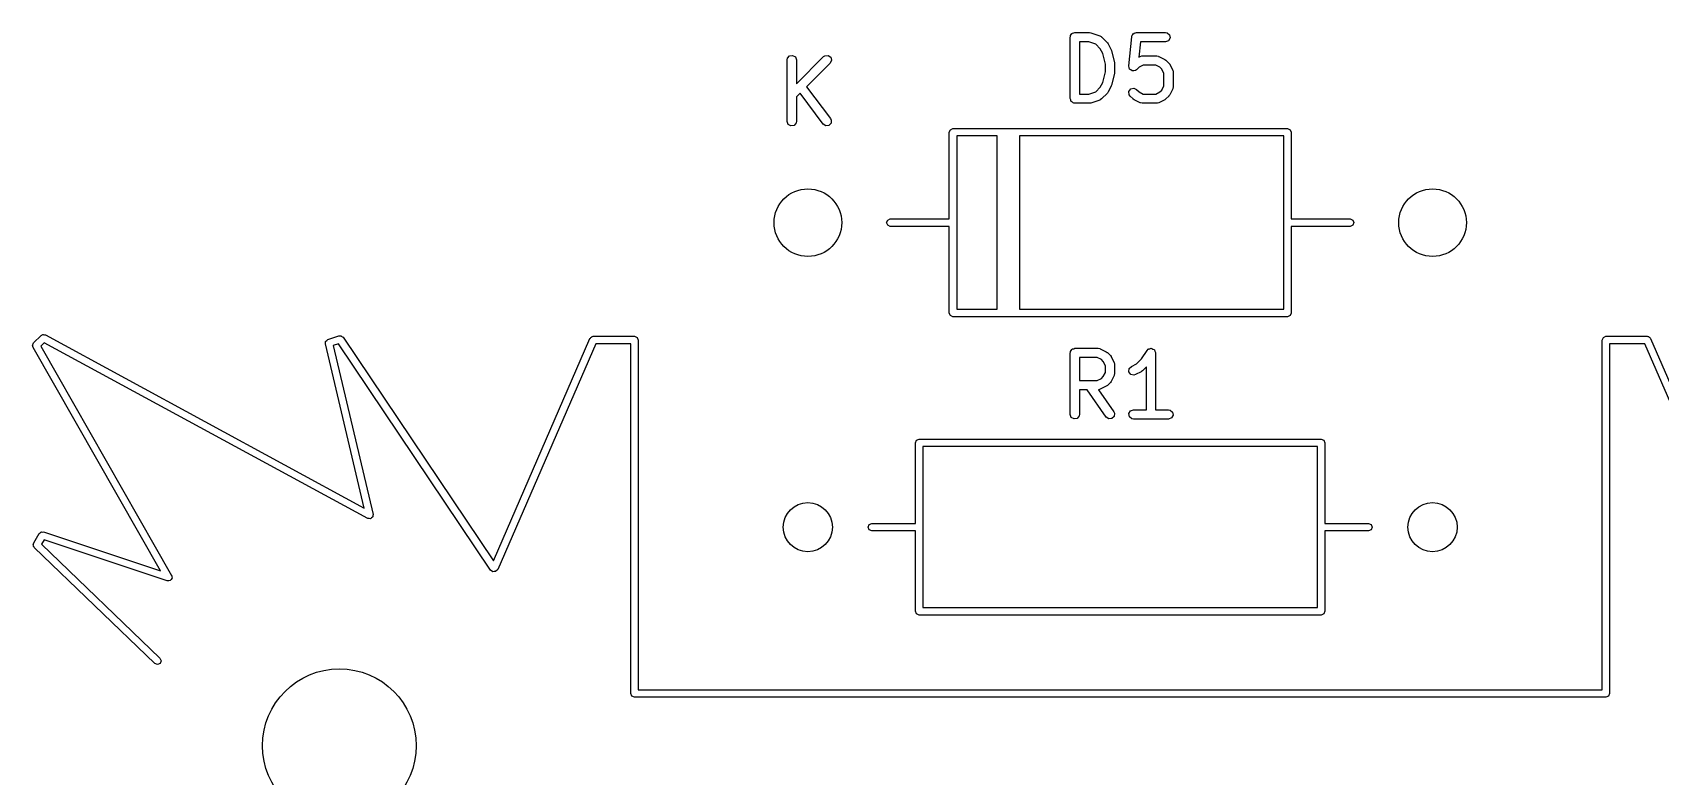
# Model space of a CAD drawing. Extents: x 80 to 221, y -131 to -73.
# Drawn here: x 115.41 to 141.88, y -84.83 to -72.73 of the extents above; entities that cross this region are included whole.
import ezdxf

# ---------------------------------------------------------------- set-up
doc = ezdxf.new("R2010")
doc.units = 0
doc.layers.add('BLACK', color=7, linetype='CONTINUOUS')

msp = doc.modelspace()

# ---------------------------------------------------------------- linework, layer by layer
at = {"layer": 'BLACK', "linetype": 'CONTINUOUS'}
for p, q in [((132.283, -72.8014), (132.285, -72.7916)), ((132.283, -73.8014), (132.283, -72.8014)), ((132.284, -72.7884), (132.286, -72.7855)), ((132.285, -72.7916), (132.284, -72.7884)), ((132.286, -72.7855), (132.287, -72.7757)), ((132.287, -72.7757), (132.3, -72.7608)), ((132.3, -72.7608), (132.31, -72.7439)), ((132.31, -72.7439), (132.316, -72.7416)), ((132.316, -72.7416), (132.32, -72.7364)), ((132.32, -72.7364), (132.34, -72.733)), ((132.34, -72.733), (132.358, -72.7264)), ((132.358, -72.7264), (132.596, -72.7264)), ((132.596, -72.7264), (132.618, -72.7303)), ((132.618, -72.7303), (132.62, -72.7302)), ((132.62, -72.7302), (132.763, -72.7778)), ((132.763, -72.7778), (132.785, -72.7903)), ((132.785, -72.7903), (132.788, -72.7941)), ((132.788, -72.7941), (132.792, -72.796)), ((132.792, -72.796), (132.887, -72.8912)), ((133.236, -73.2701), (133.283, -72.7939)), ((133.283, -72.7939), (133.284, -72.7901)), ((133.284, -72.7884), (133.286, -72.7857)), ((133.284, -72.7901), (133.284, -72.7884)), ((133.286, -72.7857), (133.29, -72.7688)), ((133.29, -72.7688), (133.302, -72.7577)), ((133.302, -72.7577), (133.31, -72.7439)), ((133.31, -72.7439), (133.32, -72.7403)), ((133.32, -72.7403), (133.327, -72.733)), ((133.327, -72.733), (133.343, -72.7318)), ((133.343, -72.7318), (133.358, -72.7264)), ((133.358, -72.7264), (133.834, -72.7264)), ((133.834, -72.7264), (133.86, -72.7309)), ((133.86, -72.7309), (133.899, -72.7639)), ((133.899, -72.7639), (133.908, -72.8144)), ((132.433, -72.8764), (132.433, -73.7264)), ((132.584, -72.8764), (132.433, -72.8764)), ((132.698, -72.9146), (132.584, -72.8764)), ((132.772, -72.9887), (132.698, -72.9146)), ((132.811, -73.0657), (132.772, -72.9887)), ((132.854, -73.2392), (132.811, -73.0657)), ((132.887, -72.8912), (132.9, -72.9096)), ((132.9, -72.9096), (132.901, -72.9107)), ((132.901, -72.9107), (132.949, -73.0059)), ((132.949, -73.0059), (132.952, -73.0183)), ((132.952, -73.0183), (132.954, -73.0213)), ((132.954, -73.0213), (133.002, -73.2118)), ((133.426, -72.8764), (133.401, -73.1246)), ((133.834, -72.8764), (133.426, -72.8764)), ((133.882, -72.8588), (133.834, -72.8764)), ((133.908, -72.8144), (133.882, -72.8588)), ((127.679, -73.1714), (127.684, -73.1457)), ((127.679, -74.1714), (127.679, -73.1714)), ((127.684, -73.1457), (127.717, -73.1064)), ((127.717, -73.1064), (127.767, -73.0975)), ((127.767, -73.0975), (127.812, -73.1232)), ((127.812, -73.1232), (127.829, -73.1714)), ((127.829, -73.5617), (128.272, -73.1183)), ((127.829, -73.1714), (127.829, -73.5617)), ((128.379, -73.2244), (127.996, -73.607)), ((128.272, -73.1183), (128.294, -73.1034)), ((128.294, -73.1034), (128.345, -73.0989)), ((128.345, -73.0989), (128.387, -73.1284)), ((128.4, -73.1779), (128.379, -73.2244)), ((128.387, -73.1284), (128.4, -73.1779)), ((132.854, -73.3636), (132.854, -73.2392)), ((133.002, -73.2118), (133.003, -73.2267)), ((133.003, -73.2267), (133.004, -73.23)), ((133.004, -73.23), (133.004, -73.3728)), ((133.236, -73.2706), (133.236, -73.2701)), ((133.236, -73.271), (133.236, -73.2706)), ((133.242, -73.2954), (133.236, -73.271)), ((133.248, -73.3198), (133.242, -73.2954)), ((133.249, -73.3201), (133.248, -73.3198)), ((133.249, -73.3206), (133.249, -73.3201)), ((133.269, -73.335), (133.249, -73.3206)), ((133.29, -73.3498), (133.269, -73.335)), ((133.363, -73.3306), (133.342, -73.3455)), ((133.402, -73.2916), (133.363, -73.3306)), ((133.401, -73.1246), (133.42, -73.1153)), ((133.471, -73.2573), (133.402, -73.2916)), ((133.42, -73.1153), (133.445, -73.1078)), ((133.445, -73.1078), (133.449, -73.1089)), ((133.449, -73.1089), (133.453, -73.1073)), ((133.453, -73.1073), (133.691, -73.1073)), ((133.674, -73.2573), (133.471, -73.2573)), ((133.742, -73.2916), (133.674, -73.2573)), ((133.691, -73.1073), (133.717, -73.1119)), ((133.717, -73.1119), (133.72, -73.1147)), ((133.72, -73.1147), (133.725, -73.1153)), ((133.725, -73.1153), (133.82, -73.1629)), ((133.772, -73.322), (133.742, -73.2916)), ((133.807, -73.3905), (133.772, -73.322)), ((133.82, -73.1629), (133.838, -73.1762)), ((133.838, -73.1762), (133.84, -73.1769)), ((133.84, -73.1769), (133.887, -73.2245)), ((133.887, -73.2245), (133.9, -73.2429)), ((133.9, -73.2429), (133.901, -73.244)), ((133.901, -73.244), (133.949, -73.3393)), ((132.772, -73.6141), (132.811, -73.5371)), ((132.811, -73.5371), (132.854, -73.3636)), ((132.949, -73.5968), (132.901, -73.6921)), ((132.954, -73.5815), (132.949, -73.5933)), ((132.949, -73.5933), (132.949, -73.5968)), ((133.002, -73.391), (132.954, -73.5815)), ((133.004, -73.3728), (133.002, -73.3876)), ((133.002, -73.3876), (133.002, -73.391)), ((133.291, -73.35), (133.29, -73.3497)), ((133.29, -73.3497), (133.29, -73.3498)), ((133.316, -73.3478), (133.291, -73.35)), ((133.341, -73.3459), (133.316, -73.3478)), ((133.342, -73.3455), (133.341, -73.3456)), ((133.341, -73.3456), (133.341, -73.3459)), ((133.772, -73.6617), (133.807, -73.5932)), ((133.807, -73.5932), (133.807, -73.3905)), ((133.949, -73.3393), (133.956, -73.3642)), ((133.956, -73.3642), (133.955, -73.3686)), ((133.955, -73.3686), (133.957, -73.3728)), ((133.957, -73.3728), (133.957, -73.6109)), ((127.889, -73.7141), (127.829, -73.7739)), ((127.829, -73.7739), (127.829, -74.1714)), ((128.266, -74.2164), (127.889, -73.7141)), ((127.996, -73.607), (128.386, -74.1264)), ((132.29, -73.8197), (132.283, -73.8014)), ((132.293, -73.8389), (132.29, -73.8197)), ((132.298, -73.8432), (132.293, -73.8389)), ((132.3, -73.8496), (132.298, -73.8432)), ((132.317, -73.8593), (132.3, -73.8496)), ((132.332, -73.8719), (132.317, -73.8593)), ((132.433, -73.7264), (132.584, -73.7264)), ((132.584, -73.7264), (132.698, -73.6882)), ((132.763, -73.8249), (132.62, -73.8725)), ((132.698, -73.6882), (132.772, -73.6141)), ((132.766, -73.8221), (132.763, -73.8249)), ((132.771, -73.8217), (132.766, -73.8221)), ((132.792, -73.8068), (132.771, -73.8217)), ((132.887, -73.7116), (132.792, -73.8068)), ((132.888, -73.7101), (132.887, -73.7116)), ((132.901, -73.6921), (132.888, -73.7101)), ((133.238, -73.6867), (133.267, -73.6447)), ((133.242, -73.7378), (133.238, -73.6867)), ((133.257, -73.7592), (133.242, -73.7378)), ((133.305, -73.8068), (133.257, -73.7592)), ((133.267, -73.6447), (133.317, -73.6314)), ((133.306, -73.8075), (133.305, -73.8068)), ((133.324, -73.8208), (133.306, -73.8075)), ((133.317, -73.6314), (133.363, -73.6531)), ((133.42, -73.8685), (133.324, -73.8208)), ((133.363, -73.6531), (133.402, -73.6921)), ((133.402, -73.6921), (133.471, -73.7264)), ((133.471, -73.7264), (133.674, -73.7264)), ((133.674, -73.7264), (133.742, -73.6921)), ((133.82, -73.8208), (133.725, -73.8685)), ((133.742, -73.6921), (133.772, -73.6617)), ((133.821, -73.8197), (133.82, -73.8208)), ((133.84, -73.8068), (133.821, -73.8197)), ((133.887, -73.7592), (133.84, -73.8068)), ((133.888, -73.7577), (133.887, -73.7592)), ((133.901, -73.7397), (133.888, -73.7577)), ((133.949, -73.6444), (133.901, -73.7397)), ((133.952, -73.6366), (133.949, -73.64)), ((133.949, -73.64), (133.949, -73.6444)), ((133.957, -73.6109), (133.952, -73.6366)), ((128.386, -74.1264), (128.397, -74.1496)), ((132.342, -73.8736), (132.332, -73.8719)), ((132.345, -73.8752), (132.342, -73.8736)), ((132.348, -73.8747), (132.345, -73.8752)), ((132.358, -73.8764), (132.348, -73.8747)), ((132.596, -73.8764), (132.358, -73.8764)), ((132.598, -73.8758), (132.596, -73.8764)), ((132.62, -73.8725), (132.598, -73.8758)), ((133.424, -73.869), (133.42, -73.8685)), ((133.427, -73.8719), (133.424, -73.869)), ((133.453, -73.8764), (133.427, -73.8719)), ((133.691, -73.8764), (133.453, -73.8764)), ((133.695, -73.8748), (133.691, -73.8764)), ((133.7, -73.8759), (133.695, -73.8748)), ((133.725, -73.8685), (133.7, -73.8759)), ((127.697, -74.2196), (127.679, -74.1714)), ((127.741, -74.2452), (127.697, -74.2196)), ((127.792, -74.2363), (127.741, -74.2452)), ((127.825, -74.197), (127.792, -74.2363)), ((127.829, -74.1714), (127.825, -74.197)), ((128.308, -74.2444), (128.266, -74.2164)), ((128.359, -74.2383), (128.308, -74.2444)), ((128.394, -74.2008), (128.359, -74.2383)), ((128.397, -74.1496), (128.394, -74.2008)), ((130.316, -74.349), (130.334, -74.3066)), ((130.316, -75.759), (130.316, -74.349)), ((130.334, -74.3066), (130.376, -74.289)), ((130.376, -74.289), (135.816, -74.289)), ((135.816, -74.289), (135.858, -74.3066)), ((135.858, -74.3066), (135.876, -74.349)), ((135.876, -74.349), (135.876, -75.759)), ((130.436, -74.409), (130.436, -77.229)), ((131.096, -74.409), (130.436, -74.409)), ((131.096, -77.229), (131.096, -74.409)), ((131.456, -74.409), (131.456, -77.229)), ((135.756, -74.409), (131.456, -74.409)), ((135.756, -77.229), (135.756, -74.409)), ((129.296, -75.819), (129.314, -75.7766)), ((129.314, -75.8614), (129.296, -75.819)), ((129.314, -75.7766), (129.356, -75.759)), ((129.356, -75.879), (129.314, -75.8614)), ((129.356, -75.759), (130.316, -75.759)), ((130.316, -75.879), (129.356, -75.879)), ((130.316, -77.289), (130.316, -75.879)), ((135.876, -75.759), (136.836, -75.759)), ((136.836, -75.879), (135.876, -75.879)), ((135.876, -75.879), (135.876, -77.289)), ((136.836, -75.759), (136.878, -75.7766)), ((136.878, -75.8614), (136.836, -75.879)), ((136.878, -75.7766), (136.896, -75.819)), ((136.896, -75.819), (136.878, -75.8614)), ((130.334, -77.3314), (130.316, -77.289)), ((130.436, -77.229), (131.096, -77.229)), ((131.456, -77.229), (135.756, -77.229)), ((135.876, -77.289), (135.858, -77.3314)), ((130.376, -77.349), (130.334, -77.3314)), ((135.816, -77.349), (130.376, -77.349)), ((135.858, -77.3314), (135.816, -77.349)), ((115.406, -77.818), (115.409, -77.8104)), ((115.412, -77.8323), (115.406, -77.818)), ((115.408, -77.8022), (115.418, -77.7899)), ((115.409, -77.8104), (115.408, -77.8022)), ((115.414, -77.8477), (115.412, -77.8323)), ((115.418, -77.7899), (115.424, -77.7756)), ((115.424, -77.7756), (115.544, -77.6556)), ((115.597, -77.7721), (115.541, -77.828)), ((115.541, -77.828), (117.668, -81.5583)), ((115.544, -77.6556), (115.557, -77.6499)), ((115.557, -77.6499), (115.569, -77.6405)), ((115.569, -77.6405), (115.578, -77.6414)), ((115.578, -77.6414), (115.586, -77.638)), ((115.586, -77.638), (115.6, -77.6437)), ((120.857, -80.6307), (115.597, -77.7721)), ((115.6, -77.6437), (115.615, -77.6453)), ((115.615, -77.6453), (120.797, -80.4613)), ((120.168, -77.7918), (120.171, -77.7716)), ((120.797, -80.4613), (120.168, -77.7918)), ((120.171, -77.7716), (120.172, -77.7512)), ((120.172, -77.7512), (120.175, -77.7493)), ((120.175, -77.7464), (120.192, -77.7345)), ((120.175, -77.7493), (120.175, -77.7464)), ((120.192, -77.7345), (120.207, -77.7211)), ((120.207, -77.7211), (120.387, -77.6611)), ((120.382, -77.7894), (120.297, -77.8176)), ((120.297, -77.8176), (120.944, -80.5642)), ((122.856, -81.4715), (120.382, -77.7894)), ((120.387, -77.6611), (120.402, -77.6622)), ((120.402, -77.6622), (120.418, -77.6591)), ((120.418, -77.6591), (120.425, -77.6637)), ((120.425, -77.6637), (120.433, -77.6643)), ((120.433, -77.6643), (120.443, -77.676)), ((120.443, -77.676), (120.456, -77.6845)), ((120.456, -77.6845), (122.901, -81.3225)), ((122.901, -81.3225), (124.471, -77.7041)), ((124.565, -77.788), (122.971, -81.4619)), ((124.471, -77.7041), (124.479, -77.6962)), ((124.479, -77.6962), (124.484, -77.6856)), ((124.484, -77.6856), (124.495, -77.6808)), ((124.495, -77.6808), (124.504, -77.6722)), ((124.504, -77.6722), (124.515, -77.6724)), ((124.515, -77.6724), (124.526, -77.668)), ((124.526, -77.668), (125.196, -77.668)), ((125.136, -77.788), (124.565, -77.788)), ((125.136, -83.478), (125.136, -77.788)), ((125.196, -77.668), (125.238, -77.6856)), ((125.238, -77.6856), (125.256, -77.728)), ((125.256, -77.728), (125.256, -83.418)), ((140.936, -77.728), (140.954, -77.6856)), ((140.936, -83.418), (140.936, -77.728)), ((140.954, -77.6856), (140.996, -77.668)), ((140.996, -77.668), (141.666, -77.668)), ((141.627, -77.788), (141.056, -77.788)), ((141.056, -77.788), (141.056, -83.478)), ((143.221, -81.4619), (141.627, -77.788)), ((141.666, -77.668), (141.677, -77.6724)), ((141.677, -77.6724), (141.688, -77.6722)), ((141.688, -77.6722), (141.697, -77.6808)), ((141.697, -77.6808), (141.708, -77.6856)), ((141.708, -77.6856), (141.713, -77.6962)), ((141.713, -77.6962), (141.721, -77.7041)), ((141.721, -77.7041), (143.291, -81.3225)), ((117.486, -81.4818), (115.414, -77.8477)), ((132.283, -77.9384), (132.285, -77.9286)), ((132.283, -78.9384), (132.283, -77.9384)), ((132.284, -77.9254), (132.286, -77.9225)), ((132.285, -77.9286), (132.284, -77.9254)), ((132.286, -77.9225), (132.287, -77.9127)), ((132.287, -77.9127), (132.3, -77.8978)), ((132.3, -77.8978), (132.31, -77.8809)), ((132.31, -77.8809), (132.316, -77.8786)), ((132.316, -77.8786), (132.32, -77.8734)), ((132.32, -77.8734), (132.34, -77.87)), ((132.34, -77.87), (132.358, -77.8634)), ((132.358, -77.8634), (132.739, -77.8634)), ((132.433, -78.0134), (132.433, -78.3872)), ((132.721, -78.0134), (132.433, -78.0134)), ((132.79, -78.0476), (132.721, -78.0134)), ((132.739, -77.8634), (132.765, -77.8679)), ((132.765, -77.8679), (132.768, -77.8708)), ((132.768, -77.8708), (132.772, -77.8713)), ((132.772, -77.8713), (132.868, -77.9189)), ((132.82, -78.078), (132.79, -78.0476)), ((132.854, -78.1466), (132.82, -78.078)), ((132.868, -77.9189), (132.886, -77.9323)), ((132.886, -77.9323), (132.887, -77.933)), ((132.887, -77.933), (132.935, -77.9806)), ((132.935, -77.9806), (132.948, -77.999)), ((132.948, -77.999), (132.949, -78.0001)), ((132.949, -78.0001), (132.996, -78.0953)), ((132.996, -78.0953), (133.004, -78.1203)), ((133.361, -78.1148), (133.442, -78.0335)), ((133.442, -78.0335), (133.534, -77.8968)), ((133.534, -77.8968), (133.552, -77.8779)), ((133.552, -77.8779), (133.556, -77.8767)), ((133.556, -77.8767), (133.558, -77.8734)), ((133.558, -77.8734), (133.58, -77.8696)), ((133.58, -77.8696), (133.601, -77.8635)), ((133.601, -77.8635), (133.605, -77.8653)), ((133.605, -77.8653), (133.609, -77.8645)), ((133.609, -77.8645), (133.628, -77.8754)), ((133.628, -77.8754), (133.648, -77.8841)), ((133.648, -77.8841), (133.65, -77.888)), ((133.65, -77.888), (133.653, -77.8902)), ((133.653, -77.8902), (133.661, -77.9106)), ((133.661, -77.9106), (133.671, -77.9301)), ((133.671, -77.9301), (133.67, -77.9343)), ((133.67, -77.9343), (133.671, -77.9384)), ((133.671, -77.9384), (133.671, -78.8634)), ((132.721, -78.3872), (132.79, -78.3529)), ((132.79, -78.3529), (132.82, -78.3225)), ((132.82, -78.3225), (132.854, -78.254)), ((132.854, -78.254), (132.854, -78.1466)), ((132.996, -78.3053), (132.949, -78.4005)), ((132.997, -78.3008), (132.996, -78.3053)), ((133, -78.2974), (132.997, -78.3008)), ((133.004, -78.2717), (133, -78.2974)), ((133.004, -78.1203), (133.003, -78.1246)), ((133.003, -78.1246), (133.004, -78.1289)), ((133.004, -78.1289), (133.004, -78.2717)), ((133.238, -78.2455), (133.241, -78.1943)), ((133.269, -78.2867), (133.238, -78.2455)), ((133.241, -78.1943), (133.277, -78.157)), ((133.319, -78.2986), (133.269, -78.2867)), ((133.277, -78.157), (133.361, -78.1148)), ((133.344, -78.2912), (133.319, -78.2986)), ((133.439, -78.2436), (133.344, -78.2912)), ((133.44, -78.2424), (133.439, -78.2436)), ((133.459, -78.2295), (133.44, -78.2424)), ((133.521, -78.1671), (133.459, -78.2295)), ((133.521, -78.8634), (133.521, -78.1671)), ((132.433, -78.3872), (132.721, -78.3872)), ((132.557, -78.5372), (132.433, -78.5372)), ((132.433, -78.5372), (132.433, -78.9384)), ((132.868, -78.9814), (132.557, -78.5372)), ((132.743, -78.5357), (132.74, -78.5368)), ((132.74, -78.5368), (132.991, -78.8954)), ((132.747, -78.5367), (132.743, -78.5357)), ((132.772, -78.5293), (132.747, -78.5367)), ((132.868, -78.4817), (132.772, -78.5293)), ((132.869, -78.4805), (132.868, -78.4817)), ((132.887, -78.4676), (132.869, -78.4805)), ((132.935, -78.42), (132.887, -78.4676)), ((132.949, -78.4005), (132.935, -78.4185)), ((132.935, -78.4185), (132.935, -78.42)), ((132.991, -78.8954), (133.002, -78.919)), ((133.236, -78.9254), (133.262, -78.8809)), ((133.262, -78.8809), (133.31, -78.8634)), ((133.31, -78.8634), (133.521, -78.8634)), ((133.671, -78.8634), (133.882, -78.8634)), ((133.882, -78.8634), (133.907, -78.8679)), ((133.907, -78.8679), (133.947, -78.9009)), ((132.3, -78.9866), (132.283, -78.9384)), ((132.345, -79.0122), (132.3, -78.9866)), ((132.395, -79.0033), (132.345, -79.0122)), ((132.428, -78.964), (132.395, -79.0033)), ((132.433, -78.9384), (132.428, -78.964)), ((132.91, -79.0108), (132.868, -78.9814)), ((132.961, -79.0064), (132.91, -79.0108)), ((132.997, -78.9701), (132.961, -79.0064)), ((133.002, -78.919), (132.997, -78.9701)), ((133.245, -78.9759), (133.236, -78.9254)), ((133.285, -79.0089), (133.245, -78.9759)), ((133.31, -79.0134), (133.285, -79.0089)), ((133.882, -79.0134), (133.31, -79.0134)), ((133.93, -78.9958), (133.882, -79.0134)), ((133.956, -78.9514), (133.93, -78.9958)), ((133.947, -78.9009), (133.956, -78.9514)), ((129.766, -79.402), (129.784, -79.3596)), ((129.766, -80.712), (129.766, -79.402)), ((129.784, -79.3596), (129.826, -79.342)), ((129.826, -79.342), (136.366, -79.342)), ((136.366, -79.342), (136.408, -79.3596)), ((136.408, -79.3596), (136.426, -79.402)), ((136.426, -79.402), (136.426, -80.712)), ((129.886, -79.462), (129.886, -82.082)), ((136.306, -79.462), (129.886, -79.462)), ((136.306, -82.082), (136.306, -79.462)), ((120.879, -80.633), (120.857, -80.6307)), ((120.9, -80.6364), (120.879, -80.633)), ((120.901, -80.6353), (120.9, -80.6364)), ((120.903, -80.6355), (120.901, -80.6353)), ((120.92, -80.6221), (120.903, -80.6355)), ((120.937, -80.6096), (120.92, -80.6221)), ((120.939, -80.6066), (120.937, -80.6078)), ((120.937, -80.6078), (120.937, -80.6096)), ((120.941, -80.5854), (120.939, -80.6066)), ((120.944, -80.5642), (120.941, -80.5854)), ((128.996, -80.772), (129.014, -80.7296)), ((129.014, -80.7296), (129.056, -80.712)), ((129.056, -80.712), (129.766, -80.712)), ((136.426, -80.712), (137.136, -80.712)), ((137.136, -80.712), (137.178, -80.7296)), ((137.178, -80.7296), (137.196, -80.772)), ((115.425, -81.0271), (115.515, -80.8771)), ((115.515, -80.8771), (115.528, -80.8671)), ((115.528, -80.8671), (115.539, -80.8544)), ((115.539, -80.8544), (115.546, -80.8539)), ((115.546, -80.8539), (115.551, -80.8498)), ((115.551, -80.8498), (115.568, -80.8523)), ((115.593, -80.9801), (115.552, -81.0479)), ((115.568, -80.8523), (115.585, -80.8511)), ((115.585, -80.8511), (117.486, -81.4818)), ((117.597, -81.6449), (115.593, -80.9801)), ((129.014, -80.8144), (128.996, -80.772)), ((129.056, -80.832), (129.014, -80.8144)), ((129.766, -80.832), (129.056, -80.832)), ((129.766, -82.142), (129.766, -80.832)), ((137.136, -80.832), (136.426, -80.832)), ((136.426, -80.832), (136.426, -82.142)), ((137.178, -80.8144), (137.136, -80.832)), ((137.196, -80.772), (137.178, -80.8144)), ((115.416, -81.0591), (115.422, -81.0436)), ((115.419, -81.0656), (115.416, -81.0591)), ((115.418, -81.0726), (115.419, -81.0656)), ((115.428, -81.0859), (115.418, -81.0726)), ((115.422, -81.0436), (115.425, -81.0271)), ((115.434, -81.1012), (115.428, -81.0859)), ((117.394, -82.9912), (115.434, -81.1012)), ((115.552, -81.0479), (117.478, -82.9048)), ((122.894, -81.4969), (122.856, -81.4715)), ((122.912, -81.4934), (122.894, -81.4969)), ((122.938, -81.4938), (122.912, -81.4934)), ((122.971, -81.4619), (122.938, -81.4938)), ((117.599, -81.6448), (117.597, -81.6449)), ((117.6, -81.6459), (117.599, -81.6448)), ((117.621, -81.6432), (117.6, -81.6459)), ((117.643, -81.6416), (117.621, -81.6432)), ((117.644, -81.6403), (117.643, -81.6416)), ((117.646, -81.6401), (117.644, -81.6403)), ((117.659, -81.6231), (117.646, -81.6401)), ((117.673, -81.6069), (117.659, -81.6231)), ((117.668, -81.5583), (117.668, -81.56)), ((117.668, -81.56), (117.67, -81.5611)), ((117.67, -81.5611), (117.671, -81.5825)), ((117.671, -81.5825), (117.674, -81.6038)), ((117.674, -81.6038), (117.673, -81.6052)), ((117.673, -81.6052), (117.673, -81.6069)), ((129.784, -82.1844), (129.766, -82.142)), ((129.826, -82.202), (129.784, -82.1844)), ((136.366, -82.202), (129.826, -82.202)), ((129.886, -82.082), (136.306, -82.082)), ((136.408, -82.1844), (136.366, -82.202)), ((136.426, -82.142), (136.408, -82.1844)), ((117.437, -83.008), (117.394, -82.9912)), ((117.479, -82.9896), (117.437, -83.008)), ((117.478, -82.9048), (117.496, -82.9469)), ((117.496, -82.9469), (117.479, -82.9896)), ((125.154, -83.5204), (125.136, -83.478)), ((125.196, -83.538), (125.154, -83.5204)), ((140.996, -83.538), (125.196, -83.538)), ((125.256, -83.418), (140.936, -83.418)), ((141.038, -83.5204), (140.996, -83.538)), ((141.056, -83.478), (141.038, -83.5204))]:
    msp.add_line(p, q, dxfattribs=at)
at = {"layer": 'BLACK'}
for centre, radius in [((128.016, -75.819), 0.55), ((138.176, -75.819), 0.55), ((128.016, -80.772), 0.4), ((138.176, -80.772), 0.4), ((120.396, -84.328), 1.25)]:
    msp.add_circle(centre, radius, dxfattribs=at)

doc.saveas('drawing.dxf')
